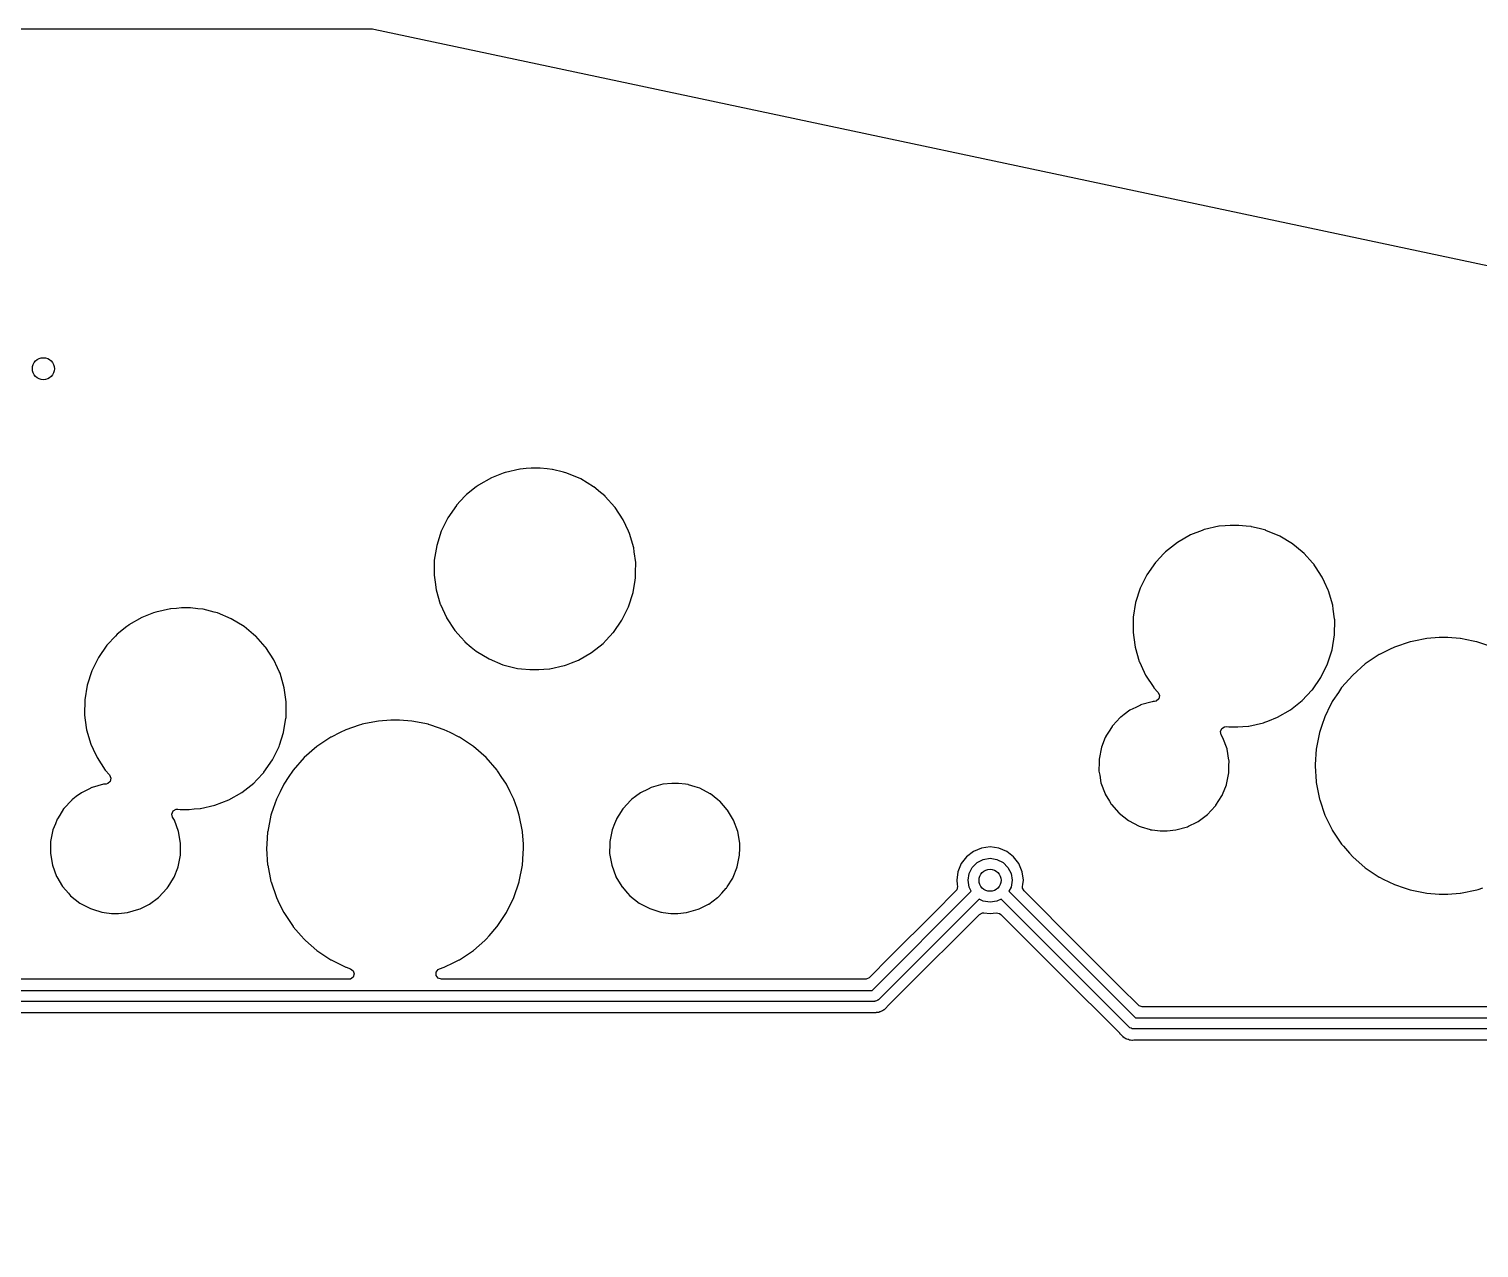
# Model space of a CAD drawing. Extents: x 0.6 to 14.8, y -5.2 to -0.6.
# Drawn here: x 2.549 to 3.586, y -1.466 to -0.594 of the extents above; entities that cross this region are included whole.
import ezdxf

# ---------------------------------------------------------------- set-up
doc = ezdxf.new("R2010")
doc.units = 0
doc.header["$MEASUREMENT"] = 0
doc.layers.add('BLACK', color=7, linetype='CONTINUOUS')

msp = doc.modelspace()

# ---------------------------------------------------------------- linework, layer by layer
at = {"layer": 'BLACK', "linetype": 'CONTINUOUS'}
for p, q in [((1.13901, -0.593524), (2.79455, -0.593524)), ((2.79455, -0.593524), (2.79536, -0.593609)), ((2.79536, -0.593609), (6.8991, -1.46589)), ((2.88787, -0.911443), (2.87952, -0.914692)), ((2.88937, -0.910862), (2.88787, -0.911443)), ((2.8895, -0.91081), (2.88937, -0.910862)), ((2.88937, -0.910862), (2.88937, -0.910862)), ((2.89995, -0.908446), (2.8895, -0.91081)), ((2.90009, -0.908435), (2.89995, -0.908446)), ((2.90434, -0.90812), (2.90009, -0.908435)), ((2.90009, -0.908435), (2.90009, -0.908435)), ((2.90791, -0.907854), (2.90434, -0.90812)), ((2.91428, -0.907854), (2.90791, -0.907854)), ((2.91943, -0.908373), (2.91428, -0.907854)), ((2.92304, -0.908736), (2.91943, -0.908373)), ((2.92318, -0.90875), (2.92304, -0.908736)), ((2.92304, -0.908736), (2.92304, -0.908736)), ((2.92332, -0.908786), (2.92318, -0.90875)), ((2.93116, -0.910778), (2.92332, -0.908786)), ((2.92332, -0.908786), (2.92332, -0.908786)), ((2.93356, -0.911387), (2.93116, -0.910778)), ((2.94344, -0.915529), (2.93356, -0.911387)), ((2.86873, -0.921179), (2.86181, -0.926639)), ((2.8701, -0.920097), (2.86873, -0.921179)), ((2.87022, -0.920008), (2.8701, -0.920097)), ((2.8701, -0.920097), (2.8701, -0.920097)), ((2.87952, -0.914692), (2.87022, -0.920008)), ((2.9526, -0.921086), (2.94344, -0.915529)), ((2.95271, -0.921179), (2.9526, -0.921086)), ((2.95762, -0.925263), (2.95271, -0.921179)), ((2.86059, -0.927935), (2.85457, -0.934336)), ((2.86181, -0.926639), (2.86059, -0.927935)), ((2.9594, -0.926744), (2.95762, -0.925263)), ((2.96083, -0.927935), (2.9594, -0.926744)), ((2.96093, -0.928043), (2.96083, -0.927935)), ((2.96779, -0.935733), (2.96093, -0.928043)), ((2.96093, -0.928043), (2.96093, -0.928043)), ((2.84836, -0.943242), (2.84362, -0.952849)), ((2.85447, -0.934441), (2.84836, -0.943242)), ((2.85457, -0.934336), (2.85447, -0.934441)), ((2.85457, -0.934336), (2.85457, -0.934336)), ((2.96796, -0.935927), (2.96779, -0.935733)), ((2.96804, -0.936047), (2.96796, -0.935927)), ((2.96804, -0.936048), (2.96804, -0.936047)), ((2.96804, -0.936047), (2.96804, -0.936047)), ((2.97384, -0.944885), (2.96804, -0.936048)), ((2.84362, -0.952849), (2.84036, -0.96305)), ((2.97564, -0.948784), (2.97384, -0.944885)), ((2.97757, -0.952987), (2.97564, -0.948784)), ((2.97832, -0.954612), (2.97757, -0.952987)), ((3.38802, -0.952316), (3.37952, -0.955622)), ((3.38937, -0.951792), (3.38802, -0.952316)), ((3.3895, -0.95174), (3.38937, -0.951792)), ((3.38937, -0.951792), (3.38937, -0.951792)), ((3.39995, -0.949376), (3.3895, -0.95174)), ((3.40009, -0.949365), (3.39995, -0.949376)), ((3.40434, -0.949049), (3.40009, -0.949365)), ((3.40009, -0.949365), (3.40009, -0.949365)), ((3.40791, -0.948784), (3.40434, -0.949049)), ((3.41428, -0.948784), (3.40791, -0.948784)), ((3.41943, -0.949302), (3.41428, -0.948784)), ((3.42304, -0.949665), (3.41943, -0.949302)), ((3.42318, -0.94968), (3.42304, -0.949665)), ((3.42304, -0.949665), (3.42304, -0.949665)), ((3.42872, -0.951087), (3.42318, -0.94968)), ((3.43339, -0.952273), (3.42872, -0.951087)), ((3.43356, -0.952316), (3.43339, -0.952273)), ((3.44344, -0.956459), (3.43356, -0.952316)), ((2.84036, -0.96305), (2.83864, -0.973623)), ((2.98132, -0.964896), (2.97832, -0.954612)), ((3.37022, -0.960937), (3.36181, -0.967569)), ((3.37952, -0.955622), (3.37022, -0.960937)), ((3.4526, -0.962016), (3.44344, -0.956459)), ((3.45271, -0.962108), (3.4526, -0.962016)), ((3.4594, -0.967674), (3.45271, -0.962108)), ((2.83864, -0.973623), (2.8385, -0.984333)), ((2.9817, -0.967674), (2.98132, -0.964896)), ((2.98273, -0.975265), (2.9817, -0.967674)), ((3.35501, -0.974793), (3.35447, -0.975371)), ((3.36048, -0.968973), (3.35501, -0.974793)), ((3.36181, -0.967569), (3.36048, -0.968973)), ((3.46083, -0.968865), (3.4594, -0.967674)), ((3.46093, -0.968973), (3.46083, -0.968865)), ((3.46689, -0.975654), (3.46093, -0.968973)), ((3.46093, -0.968973), (3.46093, -0.968973)), ((2.8385, -0.984333), (2.83852, -0.984476)), ((2.83852, -0.984476), (2.83918, -0.989329)), ((2.83852, -0.984476), (2.83852, -0.984476)), ((2.98262, -0.98622), (2.98268, -0.98226)), ((2.98268, -0.98226), (2.98276, -0.975654)), ((2.98276, -0.975509), (2.98273, -0.975265)), ((2.98276, -0.975654), (2.98276, -0.975509)), ((3.34836, -0.984172), (3.34362, -0.993778)), ((3.35447, -0.975371), (3.34836, -0.984172)), ((3.46796, -0.976856), (3.46689, -0.975654)), ((3.46804, -0.976977), (3.46796, -0.976856)), ((3.46904, -0.978499), (3.46804, -0.976977)), ((3.46804, -0.976977), (3.46804, -0.976977)), ((3.47384, -0.985814), (3.46904, -0.978499)), ((2.83918, -0.989329), (2.83994, -0.994947)), ((2.83994, -0.994947), (2.84294, -1.00523)), ((2.9809, -0.996792), (2.98233, -0.988021)), ((2.98233, -0.988021), (2.9826, -0.986362)), ((2.9826, -0.986362), (2.98262, -0.98622)), ((2.9826, -0.986362), (2.9826, -0.986362)), ((3.34362, -0.993778), (3.34036, -1.00398)), ((3.47548, -0.989385), (3.47384, -0.985814)), ((3.47811, -0.995086), (3.47548, -0.989385)), ((3.47832, -0.995542), (3.47811, -0.995086)), ((3.48132, -1.00583), (3.47832, -0.995542)), ((2.84294, -1.00523), (2.843, -1.00536)), ((2.843, -1.00536), (2.843, -1.00536)), ((2.843, -1.00536), (2.84733, -1.01476)), ((2.97764, -1.00699), (2.9809, -0.996792)), ((3.34036, -1.00398), (3.33864, -1.01455)), ((3.48172, -1.00874), (3.48132, -1.00583)), ((2.62952, -1.01469), (2.62022, -1.02001)), ((2.63787, -1.01144), (2.62952, -1.01469)), ((2.63937, -1.01086), (2.63787, -1.01144)), ((2.6395, -1.01081), (2.63937, -1.01086)), ((2.63937, -1.01086), (2.63937, -1.01086)), ((2.64995, -1.00845), (2.6395, -1.01081)), ((2.65009, -1.00844), (2.64995, -1.00845)), ((2.65434, -1.00812), (2.65009, -1.00844)), ((2.65009, -1.00844), (2.65009, -1.00844)), ((2.65791, -1.00785), (2.65434, -1.00812)), ((2.66428, -1.00785), (2.65791, -1.00785)), ((2.66943, -1.00837), (2.66428, -1.00785)), ((2.67304, -1.00874), (2.66943, -1.00837)), ((2.67318, -1.00875), (2.67304, -1.00874)), ((2.67304, -1.00874), (2.67304, -1.00874)), ((2.67332, -1.00879), (2.67318, -1.00875)), ((2.68116, -1.01078), (2.67332, -1.00879)), ((2.67332, -1.00879), (2.67332, -1.00879)), ((2.68356, -1.01139), (2.68116, -1.01078)), ((2.69344, -1.01553), (2.68356, -1.01139)), ((2.7026, -1.02109), (2.69344, -1.01553)), ((2.84733, -1.01476), (2.84742, -1.01496)), ((2.84742, -1.01496), (2.8533, -1.02392)), ((2.9729, -1.0166), (2.97764, -1.00699)), ((3.33863, -1.01483), (3.3385, -1.02526)), ((3.33864, -1.01455), (3.33863, -1.0147)), ((3.33863, -1.0147), (3.33863, -1.0147)), ((3.33863, -1.0147), (3.33863, -1.01483)), ((3.48264, -1.01553), (3.48172, -1.00874)), ((3.48262, -1.02715), (3.48276, -1.01644)), ((3.48276, -1.01644), (3.48264, -1.01553)), ((2.61181, -1.02664), (2.61059, -1.02794)), ((2.61873, -1.02118), (2.61181, -1.02664)), ((2.6201, -1.0201), (2.61873, -1.02118)), ((2.62022, -1.02001), (2.6201, -1.0201)), ((2.6201, -1.0201), (2.6201, -1.0201)), ((2.70271, -1.02118), (2.7026, -1.02109)), ((2.7094, -1.02674), (2.70271, -1.02118)), ((2.71083, -1.02794), (2.7094, -1.02674)), ((2.8533, -1.02392), (2.85339, -1.02402)), ((2.85339, -1.02402), (2.85339, -1.02402)), ((2.85339, -1.02402), (2.85792, -1.0291)), ((2.96161, -1.03091), (2.96669, -1.02551)), ((2.96669, -1.02551), (2.96679, -1.0254)), ((2.96669, -1.02551), (2.96669, -1.02551)), ((2.96679, -1.0254), (2.9729, -1.0166)), ((3.3385, -1.02526), (3.33852, -1.02541)), ((3.33852, -1.02541), (3.33852, -1.02541)), ((3.33852, -1.02541), (3.33902, -1.0291)), ((2.60447, -1.03444), (2.59836, -1.04324)), ((2.60457, -1.03434), (2.60447, -1.03444)), ((2.61059, -1.02794), (2.60457, -1.03434)), ((2.60457, -1.03434), (2.60457, -1.03434)), ((2.71093, -1.02804), (2.71083, -1.02794)), ((2.71779, -1.03573), (2.71093, -1.02804)), ((2.71093, -1.02804), (2.71093, -1.02804)), ((2.71796, -1.03593), (2.71779, -1.03573)), ((2.71804, -1.03605), (2.71796, -1.03593)), ((2.72384, -1.04488), (2.71804, -1.03605)), ((2.71804, -1.03605), (2.71804, -1.03605)), ((2.71804, -1.03605), (2.71804, -1.03605)), ((2.85792, -1.0291), (2.86043, -1.03191)), ((2.86043, -1.03191), (2.86054, -1.032)), ((2.86054, -1.032), (2.86054, -1.032)), ((2.86054, -1.032), (2.86513, -1.03582)), ((2.86513, -1.03582), (2.86866, -1.03876)), ((2.95104, -1.03984), (2.95945, -1.0332)), ((2.95945, -1.0332), (2.96161, -1.03091)), ((3.33902, -1.0291), (3.33994, -1.03588)), ((3.33994, -1.03588), (3.34294, -1.04616)), ((3.4809, -1.03772), (3.48262, -1.02715)), ((3.52544, -1.0359), (3.52204, -1.03758)), ((3.53683, -1.03204), (3.52544, -1.0359)), ((3.53701, -1.032), (3.53683, -1.03204)), ((3.53939, -1.03153), (3.53701, -1.032)), ((3.54863, -1.02969), (3.53939, -1.03153)), ((3.54876, -1.02968), (3.54863, -1.02969)), ((3.55756, -1.0291), (3.54876, -1.02968)), ((3.54876, -1.02968), (3.54876, -1.02968)), ((3.55763, -1.0291), (3.55756, -1.0291)), ((3.55756, -1.0291), (3.55756, -1.0291)), ((3.56363, -1.0291), (3.55763, -1.0291)), ((3.5637, -1.0291), (3.56363, -1.0291)), ((3.5725, -1.02968), (3.5637, -1.0291)), ((3.5637, -1.0291), (3.5637, -1.0291)), ((3.57263, -1.02969), (3.5725, -1.02968)), ((3.5725, -1.02968), (3.5725, -1.02968)), ((3.58187, -1.03153), (3.57263, -1.02969)), ((3.58425, -1.032), (3.58187, -1.03153)), ((3.58443, -1.03204), (3.58425, -1.032)), ((3.59582, -1.0359), (3.58443, -1.03204)), ((2.59836, -1.04324), (2.59362, -1.05285)), ((2.72655, -1.05076), (2.72384, -1.04488)), ((2.86866, -1.03876), (2.87782, -1.04431)), ((2.87782, -1.04431), (2.8877, -1.04846)), ((2.93315, -1.04849), (2.9369, -1.04703)), ((2.9369, -1.04703), (2.94174, -1.04515)), ((2.94174, -1.04515), (2.95104, -1.03984)), ((3.34294, -1.04616), (3.343, -1.04629)), ((3.343, -1.04629), (3.343, -1.04629)), ((3.343, -1.04629), (3.34428, -1.04906)), ((3.47764, -1.04792), (3.479, -1.04365)), ((3.479, -1.04365), (3.48086, -1.03786)), ((3.48086, -1.03786), (3.4809, -1.03772)), ((3.51466, -1.04122), (3.50466, -1.0479)), ((3.51477, -1.04116), (3.51466, -1.04122)), ((3.52204, -1.03758), (3.51477, -1.04116)), ((3.51477, -1.04116), (3.51477, -1.04116)), ((2.59362, -1.05285), (2.59036, -1.06305)), ((2.72774, -1.05335), (2.72655, -1.05076)), ((2.72832, -1.05461), (2.72774, -1.05335)), ((2.73132, -1.0649), (2.72832, -1.05461)), ((2.8877, -1.04846), (2.89808, -1.05109)), ((2.89808, -1.05109), (2.89822, -1.05111)), ((2.89822, -1.05111), (2.89822, -1.05111)), ((2.89822, -1.05111), (2.9011, -1.0514)), ((2.9011, -1.0514), (2.90698, -1.05199)), ((2.90698, -1.05199), (2.91335, -1.05199)), ((2.91335, -1.05199), (2.91692, -1.05172)), ((2.91692, -1.05172), (2.92117, -1.05141)), ((2.92117, -1.05141), (2.92131, -1.0514)), ((2.92117, -1.05141), (2.92117, -1.05141)), ((2.92131, -1.0514), (2.93162, -1.04906)), ((2.93162, -1.04906), (2.93176, -1.04903)), ((2.93162, -1.04906), (2.93162, -1.04906)), ((2.93176, -1.04903), (2.93315, -1.04849)), ((3.34428, -1.04906), (3.34742, -1.05589)), ((3.34742, -1.05589), (3.3533, -1.06485)), ((3.46679, -1.06633), (3.4729, -1.05753)), ((3.4729, -1.05753), (3.47764, -1.04792)), ((3.49561, -1.05583), (3.48768, -1.06488)), ((3.50466, -1.0479), (3.49561, -1.05583)), ((2.59036, -1.06305), (2.58864, -1.07362)), ((2.73157, -1.06671), (2.73132, -1.0649)), ((2.7327, -1.07501), (2.73157, -1.06671)), ((3.3533, -1.06485), (3.35339, -1.06495)), ((3.35339, -1.06495), (3.35339, -1.06495)), ((3.35339, -1.06495), (3.35347, -1.06504)), ((3.35347, -1.06504), (3.35619, -1.06809)), ((3.35619, -1.06809), (3.3564, -1.06832)), ((3.3564, -1.06832), (3.35737, -1.07053)), ((3.46285, -1.07053), (3.46669, -1.06644)), ((3.46669, -1.06644), (3.46679, -1.06633)), ((3.46669, -1.06644), (3.46669, -1.06644)), ((3.48538, -1.06832), (3.4815, -1.07413)), ((3.48768, -1.06488), (3.48538, -1.06832)), ((2.58864, -1.07362), (2.5885, -1.08433)), ((2.73263, -1.08597), (2.73276, -1.07565)), ((2.73276, -1.07551), (2.7327, -1.07501)), ((2.73276, -1.07565), (2.73276, -1.07551)), ((3.34374, -1.07735), (3.3404, -1.079)), ((3.3439, -1.07728), (3.34374, -1.07735)), ((3.34374, -1.07735), (3.34374, -1.07735)), ((3.35212, -1.07496), (3.3439, -1.07728)), ((3.35301, -1.07488), (3.35212, -1.07496)), ((3.35385, -1.0748), (3.35301, -1.07488)), ((3.35506, -1.07448), (3.35385, -1.0748)), ((3.35686, -1.07288), (3.35506, -1.07448)), ((3.35737, -1.07053), (3.35686, -1.07288)), ((3.45104, -1.08076), (3.45945, -1.07413)), ((3.45945, -1.07413), (3.46285, -1.07053)), ((3.47982, -1.07728), (3.47568, -1.08566)), ((3.48094, -1.07499), (3.47982, -1.07728)), ((3.481, -1.07488), (3.48094, -1.07499)), ((3.48094, -1.07499), (3.48094, -1.07499)), ((3.4815, -1.07413), (3.481, -1.07488)), ((2.5885, -1.08433), (2.58852, -1.08448)), ((2.58852, -1.08448), (2.58852, -1.08448)), ((2.58852, -1.08448), (2.58902, -1.08817)), ((2.58902, -1.08817), (2.58994, -1.09495)), ((2.7309, -1.09679), (2.73252, -1.08685)), ((2.73252, -1.08685), (2.7326, -1.08636)), ((2.7326, -1.08636), (2.73262, -1.08622)), ((2.7326, -1.08636), (2.7326, -1.08636)), ((2.73262, -1.08622), (2.73263, -1.08597)), ((2.79863, -1.08876), (2.78683, -1.09111)), ((2.79876, -1.08875), (2.79863, -1.08876)), ((2.80756, -1.08817), (2.79876, -1.08875)), ((2.79876, -1.08875), (2.79876, -1.08875)), ((2.80763, -1.08817), (2.80756, -1.08817)), ((2.80756, -1.08817), (2.80756, -1.08817)), ((2.81363, -1.08817), (2.80763, -1.08817)), ((2.8137, -1.08817), (2.81363, -1.08817)), ((2.8225, -1.08875), (2.8137, -1.08817)), ((2.8137, -1.08817), (2.8137, -1.08817)), ((2.82263, -1.08876), (2.8225, -1.08875)), ((2.8225, -1.08875), (2.8225, -1.08875)), ((2.83443, -1.09111), (2.82263, -1.08876)), ((3.32928, -1.0863), (3.32398, -1.09202)), ((3.3294, -1.08616), (3.32928, -1.0863)), ((3.32966, -1.08597), (3.3294, -1.08616)), ((3.33204, -1.08419), (3.32966, -1.08597)), ((3.33624, -1.08105), (3.33204, -1.08419)), ((3.3404, -1.079), (3.33624, -1.08105)), ((3.43281, -1.08955), (3.43487, -1.08875)), ((3.43487, -1.08875), (3.44174, -1.08608)), ((3.44174, -1.08608), (3.45104, -1.08076)), ((3.47568, -1.08566), (3.47352, -1.09202)), ((2.58994, -1.09495), (2.59294, -1.10523)), ((2.72794, -1.10604), (2.73086, -1.09693)), ((2.73086, -1.09693), (2.7309, -1.09679)), ((2.77128, -1.09702), (2.76477, -1.10023)), ((2.77544, -1.09497), (2.77128, -1.09702)), ((2.78501, -1.09172), (2.77544, -1.09497)), ((2.78671, -1.09115), (2.78501, -1.09172)), ((2.78683, -1.09111), (2.78671, -1.09115)), ((2.78671, -1.09115), (2.78671, -1.09115)), ((2.83455, -1.09115), (2.83443, -1.09111)), ((2.83625, -1.09172), (2.83455, -1.09115)), ((2.83455, -1.09115), (2.83455, -1.09115)), ((2.84582, -1.09497), (2.83625, -1.09172)), ((2.84998, -1.09702), (2.84582, -1.09497)), ((2.85649, -1.10023), (2.84998, -1.09702)), ((3.32085, -1.09679), (3.31904, -1.09966)), ((3.3235, -1.09259), (3.32085, -1.09679)), ((3.3236, -1.09244), (3.3235, -1.09259)), ((3.3235, -1.09259), (3.3235, -1.09259)), ((3.32398, -1.09202), (3.3236, -1.09244)), ((3.40095, -1.09626), (3.4019, -1.09405)), ((3.40148, -1.09861), (3.40095, -1.09626)), ((3.40276, -1.10076), (3.40148, -1.09861)), ((3.4019, -1.09405), (3.40397, -1.09282)), ((3.40397, -1.09282), (3.40522, -1.09274)), ((3.40522, -1.09274), (3.40698, -1.09292)), ((3.40698, -1.09292), (3.41335, -1.09292)), ((3.41335, -1.09292), (3.41692, -1.09265)), ((3.41692, -1.09265), (3.42117, -1.09234)), ((3.42117, -1.09234), (3.42131, -1.09233)), ((3.42117, -1.09234), (3.42117, -1.09234)), ((3.42131, -1.09233), (3.43176, -1.08996)), ((3.43176, -1.08996), (3.43281, -1.08955)), ((3.47181, -1.09705), (3.46947, -1.10885)), ((3.47208, -1.09626), (3.47181, -1.09705)), ((3.47352, -1.09202), (3.47208, -1.09626)), ((2.59294, -1.10523), (2.593, -1.10536)), ((2.593, -1.10536), (2.593, -1.10536)), ((2.593, -1.10536), (2.59466, -1.10898)), ((2.59466, -1.10898), (2.59742, -1.11496)), ((2.7229, -1.1166), (2.72764, -1.10699)), ((2.72764, -1.10699), (2.72794, -1.10604)), ((2.75466, -1.10697), (2.74561, -1.1149)), ((2.76466, -1.10029), (2.75466, -1.10697)), ((2.76477, -1.10023), (2.76466, -1.10029)), ((2.76477, -1.10023), (2.76477, -1.10023)), ((2.8566, -1.10029), (2.85649, -1.10023)), ((2.85649, -1.10023), (2.85649, -1.10023)), ((2.8666, -1.10697), (2.8566, -1.10029)), ((2.87565, -1.1149), (2.8666, -1.10697)), ((3.31588, -1.10759), (3.31421, -1.11597)), ((3.31867, -1.1006), (3.31588, -1.10759)), ((3.31898, -1.09983), (3.31867, -1.1006)), ((3.31904, -1.09966), (3.31898, -1.09983)), ((3.31898, -1.09983), (3.31898, -1.09983)), ((3.40572, -1.10877), (3.40276, -1.10076)), ((3.40575, -1.10895), (3.40572, -1.10877)), ((3.40708, -1.11672), (3.40575, -1.10895)), ((3.46946, -1.10898), (3.46874, -1.11988)), ((3.46947, -1.10885), (3.46946, -1.10898)), ((3.46946, -1.10898), (3.46946, -1.10898)), ((2.59742, -1.11496), (2.6033, -1.12392)), ((2.71679, -1.1254), (2.7229, -1.1166)), ((2.74561, -1.1149), (2.73768, -1.12395)), ((2.88358, -1.12395), (2.87565, -1.1149)), ((3.31418, -1.11863), (3.3141, -1.12402)), ((3.31421, -1.11597), (3.31418, -1.11863)), ((3.40716, -1.11719), (3.40708, -1.11672)), ((3.40711, -1.12085), (3.40716, -1.11719)), ((3.46874, -1.11988), (3.46868, -1.12085)), ((2.6033, -1.12392), (2.60636, -1.12735)), ((2.60636, -1.12735), (2.6064, -1.12739)), ((2.6064, -1.12739), (2.60737, -1.1296)), ((2.60737, -1.1296), (2.60686, -1.13195)), ((2.71169, -1.13082), (2.71669, -1.12551)), ((2.71669, -1.12551), (2.71679, -1.1254)), ((2.71669, -1.12551), (2.71669, -1.12551)), ((2.73417, -1.1292), (2.7315, -1.1332)), ((2.73768, -1.12395), (2.73417, -1.1292)), ((2.88396, -1.12451), (2.88358, -1.12395)), ((2.88709, -1.1292), (2.88396, -1.12451)), ((2.88976, -1.1332), (2.88709, -1.1292)), ((3.3141, -1.12402), (3.3141, -1.12451)), ((3.3141, -1.12451), (3.31413, -1.12469)), ((3.31413, -1.12469), (3.31463, -1.12762)), ((3.31413, -1.12469), (3.31413, -1.12469)), ((3.31463, -1.12762), (3.31554, -1.13293)), ((3.40538, -1.13411), (3.40705, -1.12573)), ((3.40705, -1.12573), (3.40711, -1.12085)), ((3.46868, -1.12085), (3.46869, -1.12098)), ((3.46869, -1.12098), (3.46941, -1.13195)), ((2.58624, -1.14012), (2.58258, -1.14286)), ((2.59157, -1.1375), (2.58624, -1.14012)), ((2.59374, -1.13643), (2.59157, -1.1375)), ((2.5939, -1.13635), (2.59374, -1.13643)), ((2.59374, -1.13643), (2.59374, -1.13643)), ((2.60212, -1.13403), (2.5939, -1.13635)), ((2.60316, -1.13393), (2.60212, -1.13403)), ((2.60385, -1.13387), (2.60316, -1.13393)), ((2.60506, -1.13356), (2.60385, -1.13387)), ((2.60686, -1.13195), (2.60506, -1.13356)), ((2.69174, -1.14515), (2.70104, -1.13983)), ((2.70104, -1.13983), (2.70945, -1.1332)), ((2.70945, -1.1332), (2.71169, -1.13082)), ((2.72831, -1.13939), (2.72568, -1.14473)), ((2.73094, -1.13406), (2.72831, -1.13939)), ((2.731, -1.13395), (2.73094, -1.13406)), ((2.73094, -1.13406), (2.73094, -1.13406)), ((2.7315, -1.1332), (2.731, -1.13395)), ((2.89026, -1.13395), (2.88976, -1.1332)), ((2.89032, -1.13406), (2.89026, -1.13395)), ((2.89295, -1.13939), (2.89032, -1.13406)), ((2.89032, -1.13406), (2.89032, -1.13406)), ((2.89558, -1.14473), (2.89295, -1.13939)), ((2.98624, -1.14012), (2.98258, -1.14286)), ((2.99157, -1.1375), (2.98624, -1.14012)), ((2.99374, -1.13643), (2.99157, -1.1375)), ((2.9939, -1.13635), (2.99374, -1.13643)), ((2.99374, -1.13643), (2.99374, -1.13643)), ((3.00212, -1.13403), (2.9939, -1.13635)), ((3.00846, -1.13344), (3.00212, -1.13403)), ((3.0134, -1.13344), (3.00846, -1.13344)), ((3.01832, -1.13403), (3.0134, -1.13344)), ((3.02016, -1.13424), (3.01832, -1.13403)), ((3.02033, -1.13427), (3.02016, -1.13424)), ((3.02016, -1.13424), (3.02016, -1.13424)), ((3.02051, -1.13432), (3.02033, -1.13427)), ((3.02525, -1.13579), (3.02051, -1.13432)), ((3.02051, -1.13432), (3.02051, -1.13432)), ((3.02849, -1.1368), (3.02525, -1.13579)), ((3.03605, -1.14078), (3.02849, -1.1368)), ((3.03619, -1.14089), (3.03605, -1.14078)), ((3.0416, -1.14515), (3.03619, -1.14089)), ((3.31554, -1.13293), (3.3185, -1.14095)), ((3.3185, -1.14095), (3.31859, -1.1411)), ((3.40251, -1.1413), (3.4053, -1.13432)), ((3.4053, -1.13432), (3.40538, -1.13411)), ((3.46941, -1.13195), (3.46947, -1.13285)), ((3.46947, -1.13285), (3.47181, -1.14465)), ((2.57928, -1.14537), (2.57373, -1.15136)), ((2.5794, -1.14523), (2.57928, -1.14537)), ((2.58004, -1.14476), (2.5794, -1.14523)), ((2.58258, -1.14286), (2.58004, -1.14476)), ((2.67131, -1.1514), (2.68162, -1.14906)), ((2.68162, -1.14906), (2.68176, -1.14903)), ((2.68162, -1.14906), (2.68162, -1.14906)), ((2.68176, -1.14903), (2.69174, -1.14515)), ((2.72568, -1.14473), (2.72343, -1.15136)), ((2.89783, -1.15136), (2.89558, -1.14473)), ((2.97928, -1.14537), (2.97373, -1.15136)), ((2.9794, -1.14523), (2.97928, -1.14537)), ((2.98004, -1.14476), (2.9794, -1.14523)), ((2.98258, -1.14286), (2.98004, -1.14476)), ((3.04276, -1.14606), (3.0416, -1.14515)), ((3.04288, -1.1462), (3.04276, -1.14606)), ((3.04827, -1.15235), (3.04288, -1.1462)), ((3.31859, -1.1411), (3.31859, -1.1411)), ((3.31859, -1.1411), (3.32163, -1.1462)), ((3.32163, -1.1462), (3.32287, -1.14829)), ((3.32287, -1.14829), (3.32299, -1.14842)), ((3.32299, -1.14842), (3.32299, -1.14842)), ((3.32299, -1.14842), (3.32838, -1.15457)), ((3.39442, -1.15277), (3.39754, -1.1494)), ((3.39754, -1.1494), (3.39766, -1.14927)), ((3.39754, -1.1494), (3.39754, -1.1494)), ((3.39766, -1.14927), (3.39779, -1.14906)), ((3.39779, -1.14906), (3.40212, -1.14219)), ((3.40212, -1.14219), (3.40222, -1.14204)), ((3.40222, -1.14204), (3.40251, -1.1413)), ((3.47181, -1.14465), (3.47186, -1.14477)), ((3.47186, -1.14477), (3.47186, -1.14477)), ((3.47186, -1.14477), (3.472, -1.1452)), ((3.472, -1.1452), (3.47568, -1.15604)), ((2.56898, -1.1589), (2.56762, -1.16229)), ((2.56904, -1.15873), (2.56898, -1.1589)), ((2.56898, -1.1589), (2.56898, -1.1589)), ((2.57073, -1.15606), (2.56904, -1.15873)), ((2.5735, -1.15166), (2.57073, -1.15606)), ((2.5736, -1.15151), (2.5735, -1.15166)), ((2.5735, -1.15166), (2.5735, -1.15166)), ((2.57373, -1.15136), (2.5736, -1.15151)), ((2.65095, -1.15533), (2.6519, -1.15312)), ((2.65148, -1.15768), (2.65095, -1.15533)), ((2.65276, -1.15983), (2.65148, -1.15768)), ((2.6519, -1.15312), (2.65397, -1.15189)), ((2.65571, -1.16784), (2.65276, -1.15983)), ((2.65397, -1.15189), (2.65522, -1.15181)), ((2.65522, -1.15181), (2.65698, -1.15199)), ((2.65698, -1.15199), (2.66335, -1.15199)), ((2.66335, -1.15199), (2.66692, -1.15172)), ((2.66692, -1.15172), (2.67117, -1.15141)), ((2.67117, -1.15141), (2.67131, -1.1514)), ((2.67117, -1.15141), (2.67117, -1.15141)), ((2.72181, -1.15612), (2.71947, -1.16792)), ((2.72208, -1.15533), (2.72181, -1.15612)), ((2.72343, -1.15136), (2.72208, -1.15533)), ((2.89918, -1.15533), (2.89783, -1.15136)), ((2.89945, -1.15612), (2.89918, -1.15533)), ((2.90179, -1.16792), (2.89945, -1.15612)), ((2.96898, -1.1589), (2.96762, -1.16229)), ((2.96904, -1.15873), (2.96898, -1.1589)), ((2.96898, -1.1589), (2.96898, -1.1589)), ((2.97073, -1.15606), (2.96904, -1.15873)), ((2.9735, -1.15166), (2.97073, -1.15606)), ((2.9736, -1.15151), (2.9735, -1.15166)), ((2.9735, -1.15166), (2.9735, -1.15166)), ((2.97373, -1.15136), (2.9736, -1.15151)), ((3.04839, -1.15249), (3.04827, -1.15235)), ((3.04827, -1.15235), (3.04827, -1.15235)), ((3.04848, -1.15264), (3.04839, -1.15249)), ((3.05267, -1.15967), (3.04848, -1.15264)), ((3.04848, -1.15264), (3.04848, -1.15264)), ((3.05276, -1.15983), (3.05267, -1.15967)), ((3.05267, -1.15967), (3.05267, -1.15967)), ((3.05571, -1.16784), (3.05276, -1.15983)), ((3.32838, -1.15457), (3.3285, -1.15471)), ((3.3285, -1.15471), (3.33521, -1.16)), ((3.33521, -1.16), (3.34277, -1.16397)), ((3.37808, -1.16407), (3.38412, -1.16109)), ((3.38412, -1.16109), (3.38502, -1.16065)), ((3.38502, -1.16065), (3.39186, -1.15554)), ((3.39186, -1.15554), (3.39442, -1.15277)), ((3.47568, -1.15604), (3.47709, -1.1589)), ((3.47709, -1.1589), (3.48086, -1.16653)), ((2.56588, -1.16666), (2.56421, -1.17504)), ((2.56762, -1.16229), (2.56588, -1.16666)), ((2.65716, -1.17626), (2.65571, -1.16784)), ((2.71946, -1.16805), (2.71888, -1.17692)), ((2.71947, -1.16792), (2.71946, -1.16805)), ((2.71946, -1.16805), (2.71946, -1.16805)), ((2.9018, -1.16805), (2.90179, -1.16792)), ((2.90238, -1.17692), (2.9018, -1.16805)), ((2.9018, -1.16805), (2.9018, -1.16805)), ((2.96588, -1.16666), (2.96421, -1.17504)), ((2.96762, -1.16229), (2.96588, -1.16666)), ((3.05716, -1.17626), (3.05571, -1.16784)), ((3.34277, -1.16397), (3.34436, -1.16447)), ((3.34436, -1.16447), (3.35075, -1.16645)), ((3.35075, -1.16645), (3.35075, -1.16645)), ((3.35075, -1.16645), (3.35093, -1.16651)), ((3.35093, -1.16651), (3.3511, -1.16653)), ((3.3511, -1.16653), (3.3511, -1.16653)), ((3.3511, -1.16653), (3.3521, -1.16665)), ((3.3521, -1.16665), (3.35786, -1.16733)), ((3.35786, -1.16733), (3.3628, -1.16733)), ((3.3628, -1.16733), (3.36914, -1.16674)), ((3.36914, -1.16674), (3.37736, -1.16443)), ((3.37736, -1.16443), (3.37808, -1.16407)), ((3.48086, -1.16653), (3.481, -1.16683)), ((3.481, -1.16683), (3.48768, -1.17683)), ((2.56419, -1.17683), (2.5641, -1.18334)), ((2.56421, -1.17504), (2.56419, -1.17683)), ((2.65705, -1.1848), (2.65712, -1.17972)), ((2.65712, -1.17972), (2.65716, -1.17644)), ((2.65716, -1.17644), (2.65716, -1.17626)), ((2.65716, -1.17644), (2.65716, -1.17644)), ((2.71888, -1.17692), (2.71868, -1.17992)), ((2.71868, -1.17992), (2.71869, -1.18005)), ((2.71869, -1.18005), (2.71946, -1.1918)), ((2.90234, -1.18358), (2.90257, -1.18005)), ((2.90258, -1.17992), (2.90238, -1.17692)), ((2.90257, -1.18005), (2.90258, -1.17992)), ((2.96419, -1.17683), (2.9641, -1.18334)), ((2.96421, -1.17504), (2.96419, -1.17683)), ((3.05705, -1.1848), (3.05712, -1.17972)), ((3.05712, -1.17972), (3.05716, -1.17644)), ((3.05716, -1.17644), (3.05716, -1.17626)), ((3.05716, -1.17644), (3.05716, -1.17644)), ((3.2243, -1.1821), (3.21936, -1.18589)), ((3.23005, -1.17972), (3.2243, -1.1821)), ((3.23622, -1.17891), (3.23005, -1.17972)), ((3.24239, -1.17972), (3.23622, -1.17891)), ((3.24814, -1.1821), (3.24239, -1.17972)), ((3.25308, -1.18589), (3.24814, -1.1821)), ((3.48768, -1.17683), (3.489, -1.17833)), ((3.489, -1.17833), (3.49339, -1.18334)), ((2.5641, -1.18334), (2.5641, -1.18358)), ((2.5641, -1.18358), (2.56554, -1.192)), ((2.56554, -1.192), (2.5685, -1.20002)), ((2.65538, -1.19318), (2.65705, -1.1848)), ((2.71946, -1.1918), (2.71946, -1.1918)), ((2.71946, -1.1918), (2.71947, -1.19192)), ((2.71947, -1.19192), (2.72181, -1.20372)), ((2.89945, -1.20372), (2.90179, -1.19192)), ((2.90179, -1.19192), (2.9018, -1.1918)), ((2.9018, -1.1918), (2.90234, -1.18358)), ((2.9018, -1.1918), (2.9018, -1.1918)), ((2.9641, -1.18334), (2.9641, -1.18358)), ((2.9641, -1.18358), (2.96554, -1.192)), ((2.96554, -1.192), (2.9685, -1.20002)), ((3.05538, -1.19318), (3.05705, -1.1848)), ((3.21557, -1.19083), (3.21319, -1.19658)), ((3.21936, -1.18589), (3.21557, -1.19083)), ((3.22348, -1.1935), (3.22696, -1.19002)), ((3.22696, -1.19002), (3.23135, -1.18778)), ((3.23135, -1.18778), (3.23622, -1.18701)), ((3.23622, -1.18701), (3.24109, -1.18778)), ((3.24109, -1.18778), (3.24548, -1.19002)), ((3.24548, -1.19002), (3.24896, -1.1935)), ((3.25687, -1.19083), (3.25308, -1.18589)), ((3.25925, -1.19658), (3.25687, -1.19083)), ((3.49339, -1.18334), (3.49561, -1.18587)), ((3.49561, -1.18587), (3.50466, -1.1938)), ((2.5685, -1.20002), (2.56859, -1.20017)), ((2.56859, -1.20017), (2.56859, -1.20017)), ((2.56859, -1.20017), (2.57274, -1.20714)), ((2.64819, -1.20749), (2.65212, -1.20126)), ((2.65212, -1.20126), (2.65222, -1.20111)), ((2.65222, -1.20111), (2.65247, -1.20048)), ((2.65247, -1.20048), (2.65514, -1.1938)), ((2.65514, -1.1938), (2.65538, -1.19318)), ((2.9685, -1.20002), (2.96859, -1.20017)), ((2.96859, -1.20017), (2.96859, -1.20017)), ((2.96859, -1.20017), (2.97274, -1.20714)), ((3.04819, -1.20749), (3.05212, -1.20126)), ((3.05212, -1.20126), (3.05222, -1.20111)), ((3.05222, -1.20111), (3.05247, -1.20048)), ((3.05247, -1.20048), (3.05514, -1.1938)), ((3.05514, -1.1938), (3.05538, -1.19318)), ((3.21319, -1.19658), (3.21237, -1.20276)), ((3.21237, -1.20276), (3.21277, -1.20574)), ((3.22047, -1.20276), (3.22124, -1.19789)), ((3.22124, -1.20762), (3.22047, -1.20276)), ((3.22124, -1.19789), (3.22348, -1.1935)), ((3.24896, -1.1935), (3.2512, -1.19789)), ((3.2512, -1.19789), (3.25197, -1.20276)), ((3.25197, -1.20276), (3.2512, -1.20762)), ((3.26007, -1.20276), (3.25925, -1.19658)), ((3.25967, -1.20574), (3.26007, -1.20276)), ((3.50466, -1.1938), (3.51466, -1.20048)), ((3.51466, -1.20048), (3.51477, -1.20054)), ((3.51477, -1.20054), (3.51477, -1.20054)), ((3.51477, -1.20054), (3.51737, -1.20182)), ((3.51737, -1.20182), (3.52544, -1.2058)), ((2.57274, -1.20714), (2.57287, -1.20736)), ((2.57287, -1.20736), (2.57299, -1.20749)), ((2.57299, -1.20749), (2.57299, -1.20749)), ((2.57299, -1.20749), (2.57693, -1.21199)), ((2.57693, -1.21199), (2.5785, -1.21378)), ((2.64186, -1.21461), (2.64428, -1.21199)), ((2.64428, -1.21199), (2.64754, -1.20847)), ((2.64754, -1.20847), (2.64766, -1.20834)), ((2.64754, -1.20847), (2.64754, -1.20847)), ((2.64766, -1.20834), (2.64819, -1.20749)), ((2.72181, -1.20372), (2.72186, -1.20384)), ((2.72186, -1.20384), (2.72186, -1.20384)), ((2.72186, -1.20384), (2.72186, -1.20384)), ((2.72186, -1.20384), (2.72568, -1.21511)), ((2.89558, -1.21511), (2.8994, -1.20384)), ((2.8994, -1.20384), (2.89945, -1.20372)), ((2.8994, -1.20384), (2.8994, -1.20384)), ((2.8994, -1.20384), (2.8994, -1.20384)), ((2.97274, -1.20714), (2.97287, -1.20736)), ((2.97287, -1.20736), (2.97299, -1.20749)), ((2.97299, -1.20749), (2.97299, -1.20749)), ((2.97299, -1.20749), (2.97693, -1.21199)), ((2.97693, -1.21199), (2.9785, -1.21378)), ((3.04186, -1.21461), (3.04428, -1.21199)), ((3.04428, -1.21199), (3.04754, -1.20847)), ((3.04754, -1.20847), (3.04766, -1.20834)), ((3.04754, -1.20847), (3.04754, -1.20847)), ((3.04766, -1.20834), (3.04819, -1.20749)), ((3.15191, -1.2815), (3.22278, -1.21063)), ((3.21184, -1.2104), (3.19624, -1.226)), ((3.21251, -1.20951), (3.21184, -1.2104)), ((3.21295, -1.20714), (3.21251, -1.20951)), ((3.21277, -1.20574), (3.21295, -1.20714)), ((3.22278, -1.21063), (3.22124, -1.20762)), ((3.2512, -1.20762), (3.24966, -1.21063)), ((3.24966, -1.21063), (3.34021, -1.30118)), ((3.25949, -1.20714), (3.25967, -1.20574)), ((3.2595, -1.20826), (3.25949, -1.20714)), ((3.2606, -1.2104), (3.2595, -1.20826)), ((3.2993, -1.24911), (3.2606, -1.2104)), ((3.52544, -1.2058), (3.53247, -1.20818)), ((3.53247, -1.20818), (3.53599, -1.20938)), ((3.53599, -1.20938), (3.53683, -1.20967)), ((3.53683, -1.20967), (3.54863, -1.21201)), ((3.54863, -1.21201), (3.54876, -1.21202)), ((3.54876, -1.21202), (3.54876, -1.21202)), ((3.54876, -1.21202), (3.55756, -1.2126)), ((3.55756, -1.2126), (3.55756, -1.2126)), ((3.55756, -1.2126), (3.55763, -1.2126)), ((3.55763, -1.2126), (3.56363, -1.2126)), ((3.56363, -1.2126), (3.5637, -1.2126)), ((3.5637, -1.2126), (3.5725, -1.21202)), ((3.5637, -1.2126), (3.5637, -1.2126)), ((3.5725, -1.21202), (3.57263, -1.21201)), ((3.5725, -1.21202), (3.5725, -1.21202)), ((3.57263, -1.21201), (3.58443, -1.20967)), ((3.58443, -1.20967), (3.58527, -1.20938)), ((3.58527, -1.20938), (3.58879, -1.20818)), ((2.5785, -1.21378), (2.58521, -1.21907)), ((2.58521, -1.21907), (2.59277, -1.22304)), ((2.59277, -1.22304), (2.59423, -1.2235)), ((2.59423, -1.2235), (2.60075, -1.22552)), ((2.61914, -1.22582), (2.62736, -1.2235)), ((2.62736, -1.2235), (2.62817, -1.2231)), ((2.62817, -1.2231), (2.63486, -1.2198)), ((2.63486, -1.2198), (2.63502, -1.21972)), ((2.63486, -1.2198), (2.63486, -1.2198)), ((2.63502, -1.21972), (2.64135, -1.21499)), ((2.64135, -1.21499), (2.64172, -1.21471)), ((2.64172, -1.21471), (2.64186, -1.21461)), ((2.64172, -1.21471), (2.64172, -1.21471)), ((2.72568, -1.21511), (2.7267, -1.21718)), ((2.7267, -1.21718), (2.73085, -1.2256)), ((2.89041, -1.2256), (2.89456, -1.21718)), ((2.89456, -1.21718), (2.89558, -1.21511)), ((2.9785, -1.21378), (2.98521, -1.21907)), ((2.98521, -1.21907), (2.99277, -1.22304)), ((2.99277, -1.22304), (2.99423, -1.2235)), ((2.99423, -1.2235), (3.00075, -1.22552)), ((3.01914, -1.22582), (3.02736, -1.2235)), ((3.02736, -1.2235), (3.02817, -1.2231)), ((3.02817, -1.2231), (3.03486, -1.2198)), ((3.03486, -1.2198), (3.03502, -1.21972)), ((3.03486, -1.2198), (3.03486, -1.2198)), ((3.03502, -1.21972), (3.04135, -1.21499)), ((3.04135, -1.21499), (3.04172, -1.21471)), ((3.04172, -1.21471), (3.04186, -1.21461)), ((3.04172, -1.21471), (3.04172, -1.21471)), ((3.22834, -1.2162), (3.15633, -1.28822)), ((3.23135, -1.21773), (3.22834, -1.2162)), ((3.23622, -1.2185), (3.23135, -1.21773)), ((3.24109, -1.21773), (3.23622, -1.2185)), ((3.2441, -1.2162), (3.24109, -1.21773)), ((3.3358, -1.3079), (3.2441, -1.2162)), ((2.60075, -1.22552), (2.60075, -1.22552)), ((2.60075, -1.22552), (2.60093, -1.22558)), ((2.60093, -1.22558), (2.6011, -1.2256)), ((2.6011, -1.2256), (2.6011, -1.2256)), ((2.6011, -1.2256), (2.6024, -1.22575)), ((2.6024, -1.22575), (2.60786, -1.2264)), ((2.60786, -1.2264), (2.6128, -1.2264)), ((2.6128, -1.2264), (2.61914, -1.22582)), ((2.73085, -1.2256), (2.731, -1.2259)), ((2.731, -1.2259), (2.73768, -1.2359)), ((2.88358, -1.2359), (2.89026, -1.2259)), ((2.89026, -1.2259), (2.89041, -1.2256)), ((3.00075, -1.22552), (3.00075, -1.22552)), ((3.00075, -1.22552), (3.00093, -1.22558)), ((3.00093, -1.22558), (3.0011, -1.2256)), ((3.0011, -1.2256), (3.0011, -1.2256)), ((3.0011, -1.2256), (3.0024, -1.22575)), ((3.0024, -1.22575), (3.00786, -1.2264)), ((3.00786, -1.2264), (3.0128, -1.2264)), ((3.0128, -1.2264), (3.01914, -1.22582)), ((3.19624, -1.226), (3.16485, -1.25739)), ((3.17362, -1.28208), (3.22857, -1.22713)), ((3.22857, -1.22713), (3.23072, -1.22604)), ((3.23072, -1.22604), (3.23184, -1.22602)), ((3.23184, -1.22602), (3.23622, -1.2266)), ((3.23622, -1.2266), (3.2406, -1.22602)), ((3.2406, -1.22602), (3.24297, -1.22646)), ((3.24297, -1.22646), (3.24387, -1.22713)), ((3.24387, -1.22713), (3.28642, -1.26969)), ((2.73768, -1.2359), (2.73777, -1.23599)), ((2.73777, -1.23599), (2.74336, -1.24238)), ((2.74336, -1.24238), (2.74561, -1.24494)), ((2.87565, -1.24494), (2.8779, -1.24238)), ((2.8779, -1.24238), (2.88349, -1.23599)), ((2.88349, -1.23599), (2.88358, -1.2359)), ((2.74561, -1.24494), (2.74571, -1.24502)), ((2.74571, -1.24502), (2.74654, -1.24575)), ((2.74654, -1.24575), (2.75466, -1.25287)), ((2.75466, -1.25287), (2.76466, -1.25955)), ((2.8566, -1.25955), (2.8666, -1.25287)), ((2.8666, -1.25287), (2.87472, -1.24575)), ((2.87472, -1.24575), (2.87555, -1.24502)), ((2.87555, -1.24502), (2.87565, -1.24494)), ((3.32936, -1.27917), (3.2993, -1.24911)), ((2.76466, -1.25955), (2.76477, -1.25961)), ((2.76477, -1.25961), (2.76477, -1.25961)), ((2.76477, -1.25961), (2.76872, -1.26156)), ((2.76872, -1.26156), (2.77544, -1.26487)), ((2.77544, -1.26487), (2.77556, -1.26491)), ((2.77556, -1.26491), (2.77556, -1.26491)), ((2.77556, -1.26491), (2.77881, -1.26601)), ((2.84245, -1.26601), (2.84582, -1.26487)), ((2.84582, -1.26487), (2.85254, -1.26156)), ((2.85254, -1.26156), (2.85649, -1.25961)), ((2.85649, -1.25961), (2.8566, -1.25955)), ((2.85649, -1.25961), (2.85649, -1.25961)), ((3.16485, -1.25739), (3.14978, -1.27246)), ((2.77756, -1.2736), (2.51439, -1.2736)), ((2.77871, -1.27343), (2.77756, -1.2736)), ((2.78068, -1.27204), (2.77871, -1.27343)), ((2.77881, -1.26601), (2.78074, -1.26746)), ((2.78145, -1.26976), (2.78068, -1.27204)), ((2.78074, -1.26746), (2.78145, -1.26976)), ((2.84, -1.2685), (2.84141, -1.26655)), ((2.84, -1.27091), (2.84, -1.2685)), ((2.84141, -1.27286), (2.84, -1.27091)), ((2.84141, -1.26655), (2.84245, -1.26601)), ((2.8437, -1.2736), (2.84141, -1.27286)), ((3.14703, -1.2736), (2.8437, -1.2736)), ((3.14764, -1.27355), (3.14703, -1.2736)), ((3.14978, -1.27246), (3.14764, -1.27355)), ((3.28642, -1.26969), (3.32873, -1.31199)), ((2.5095, -1.2815), (3.15191, -1.2815)), ((3.16267, -1.29304), (3.17362, -1.28208)), ((3.34234, -1.29215), (3.32936, -1.27917)), ((3.15354, -1.28937), (2.50787, -1.28937)), ((3.15385, -1.28927), (3.15354, -1.28937)), ((3.15416, -1.28932), (3.15385, -1.28927)), ((3.15498, -1.2889), (3.15416, -1.28932)), ((3.15586, -1.28862), (3.15498, -1.2889)), ((3.15604, -1.28836), (3.15586, -1.28862)), ((3.15633, -1.28822), (3.15604, -1.28836)), ((3.15788, -1.29666), (3.15877, -1.29611)), ((3.15877, -1.29611), (3.15928, -1.29585)), ((3.15928, -1.29585), (3.15999, -1.29554)), ((3.15999, -1.29554), (3.16024, -1.29543)), ((3.15999, -1.29554), (3.15999, -1.29554)), ((3.16024, -1.29543), (3.16043, -1.29528)), ((3.16043, -1.29528), (3.1606, -1.2951)), ((3.1606, -1.2951), (3.16131, -1.29454)), ((3.16131, -1.29454), (3.16163, -1.29435)), ((3.16163, -1.29435), (3.16232, -1.29343)), ((3.16232, -1.29343), (3.16267, -1.29304)), ((3.34281, -1.29254), (3.34234, -1.29215)), ((3.3451, -1.29329), (3.34281, -1.29254)), ((3.99704, -1.29329), (3.3451, -1.29329)), ((2.50895, -1.29726), (2.94203, -1.29726)), ((2.94203, -1.29726), (3.15144, -1.29726)), ((3.15144, -1.29726), (3.1516, -1.29728)), ((3.1516, -1.29728), (3.15179, -1.29734)), ((3.15179, -1.29734), (3.15373, -1.29727)), ((3.15373, -1.29727), (3.15388, -1.29726)), ((3.15388, -1.29726), (3.15464, -1.29726)), ((3.15464, -1.29726), (3.15482, -1.29723)), ((3.15482, -1.29723), (3.15502, -1.29722)), ((3.15502, -1.29722), (3.15578, -1.29719)), ((3.15578, -1.29719), (3.15583, -1.29719)), ((3.15583, -1.29719), (3.15619, -1.29717)), ((3.15619, -1.29717), (3.15652, -1.29703)), ((3.15652, -1.29703), (3.15661, -1.297)), ((3.15652, -1.29703), (3.15652, -1.29703)), ((3.15661, -1.297), (3.15743, -1.29674)), ((3.15743, -1.29674), (3.15752, -1.29673)), ((3.15752, -1.29673), (3.15788, -1.29666)), ((3.15752, -1.29673), (3.15752, -1.29673)), ((3.34021, -1.30118), (4.00456, -1.30118)), ((3.32873, -1.31199), (3.32883, -1.31212)), ((3.32883, -1.31212), (3.32892, -1.31229)), ((3.32892, -1.31229), (3.32918, -1.31254)), ((3.32918, -1.31254), (3.33035, -1.31362)), ((3.33035, -1.31362), (3.33045, -1.31372)), ((3.33045, -1.31372), (3.331, -1.31426)), ((3.331, -1.31426), (3.33114, -1.31436)), ((3.33114, -1.31436), (3.3313, -1.3145)), ((3.3313, -1.3145), (3.33215, -1.31529)), ((3.33215, -1.31529), (3.33249, -1.31542)), ((3.33249, -1.31542), (3.33249, -1.31542)), ((3.33249, -1.31542), (3.33257, -1.31546)), ((3.33257, -1.31546), (3.33333, -1.31587)), ((3.33333, -1.31587), (3.33341, -1.31592)), ((3.33341, -1.31592), (3.33341, -1.31592)), ((3.33341, -1.31592), (3.33371, -1.31612)), ((3.33371, -1.31612), (3.33472, -1.31636)), ((3.33472, -1.31636), (3.33473, -1.31636)), ((3.33473, -1.31636), (3.33527, -1.31654)), ((3.33527, -1.31654), (3.33599, -1.31682)), ((3.33608, -1.30805), (3.3358, -1.3079)), ((3.33599, -1.31682), (3.33599, -1.31682)), ((3.33599, -1.31682), (3.33624, -1.31692)), ((3.33627, -1.3083), (3.33608, -1.30805)), ((3.33624, -1.31692), (3.33649, -1.31695)), ((3.33715, -1.30859), (3.33627, -1.3083)), ((3.33649, -1.31695), (3.33674, -1.31695)), ((3.33674, -1.31695), (3.33764, -1.31705)), ((3.33797, -1.30901), (3.33715, -1.30859)), ((3.33764, -1.31705), (3.33764, -1.31706)), ((3.33764, -1.31706), (3.33764, -1.31706)), ((3.33764, -1.31706), (3.33799, -1.31714)), ((3.33828, -1.30896), (3.33797, -1.30901)), ((3.33799, -1.31714), (3.33913, -1.31698)), ((3.33858, -1.30906), (3.33828, -1.30896)), ((4.00456, -1.30906), (3.33858, -1.30906)), ((3.33913, -1.31698), (3.33966, -1.31695)), ((3.33966, -1.31695), (3.99704, -1.31695))]:
    msp.add_line(p, q, dxfattribs=at)
at = {"layer": 'BLACK'}
for centre in [(2.55906, -0.836614), (3.23622, -1.20276)]:
    msp.add_circle(centre, 0.007874, dxfattribs=at)

doc.saveas('drawing.dxf')
